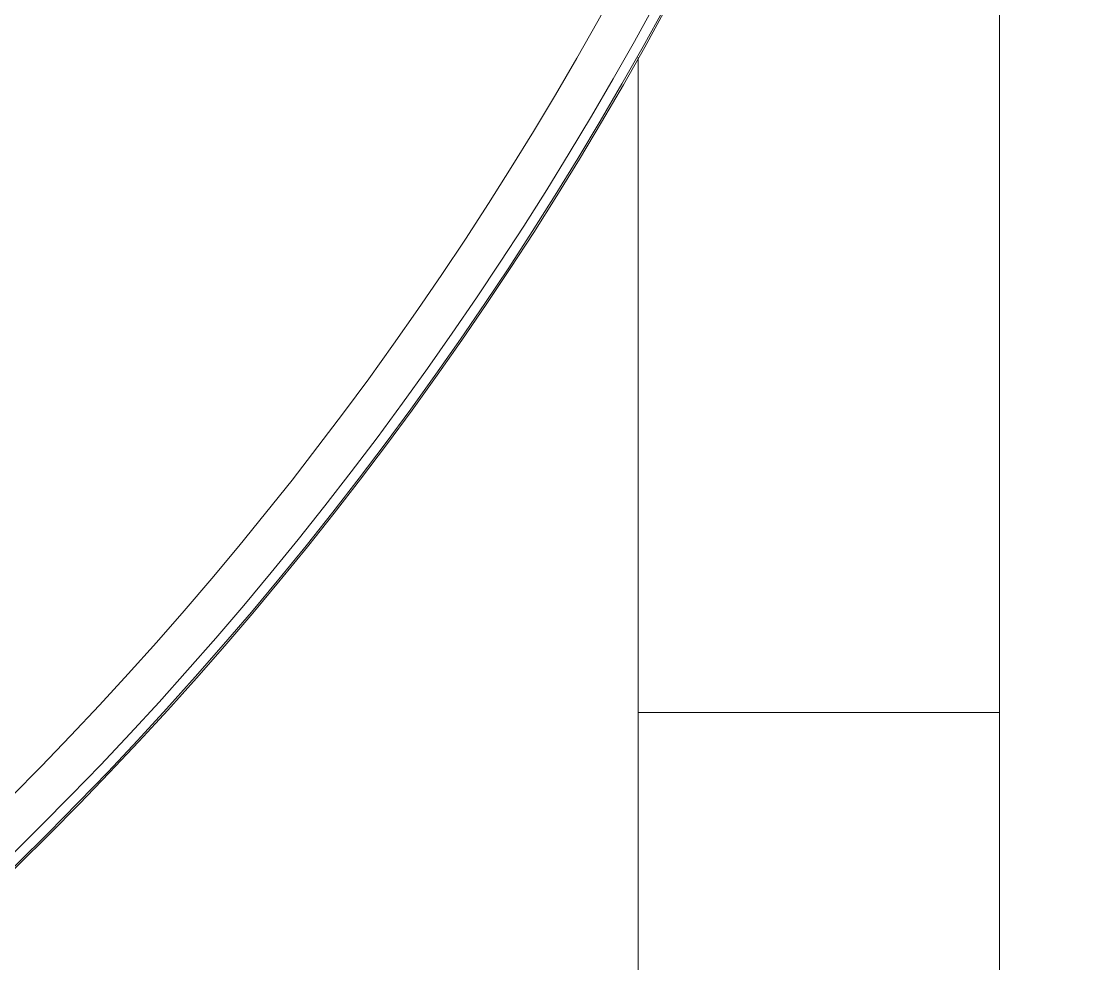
# Model space of a CAD drawing. Header units: centimetres. Extents: x -13594 to 4017, y -3206 to 1780.
# Drawn here: x 2229.1 to 2351.3, y -2124.7 to -2017.8 of the extents above; entities that cross this region are included whole.
import ezdxf

# ---------------------------------------------------------------- set-up
doc = ezdxf.new("R2010")
doc.units = ezdxf.units.CM

msp = doc.modelspace()

# ---------------------------------------------------------------- linework, layer by layer
at = {"color": 7, "linetype": 'Continuous', "lineweight": 0}
for p, q in [((2340.13, -2096.24), (2340.13, -1917.21)), ((2299.12, -2021.91), (2299.12, -2096.24)), ((2299.12, -2096.24), (2299.12, -2137.25)), ((2299.12, -2096.24), (2340.13, -2096.24)), ((2313.96, -2096.24), (2299.12, -2096.24)), ((2340.13, -2096.24), (2313.96, -2096.24)), ((2340.13, -2137.25), (2340.13, -2096.24))]:
    msp.add_line(p, q, dxfattribs=at)
for radius in [406.21, 406.02, 404.87, 400.13]:
    msp.add_circle((1945.05, -1822.82), radius, dxfattribs=at)

doc.saveas('drawing.dxf')
